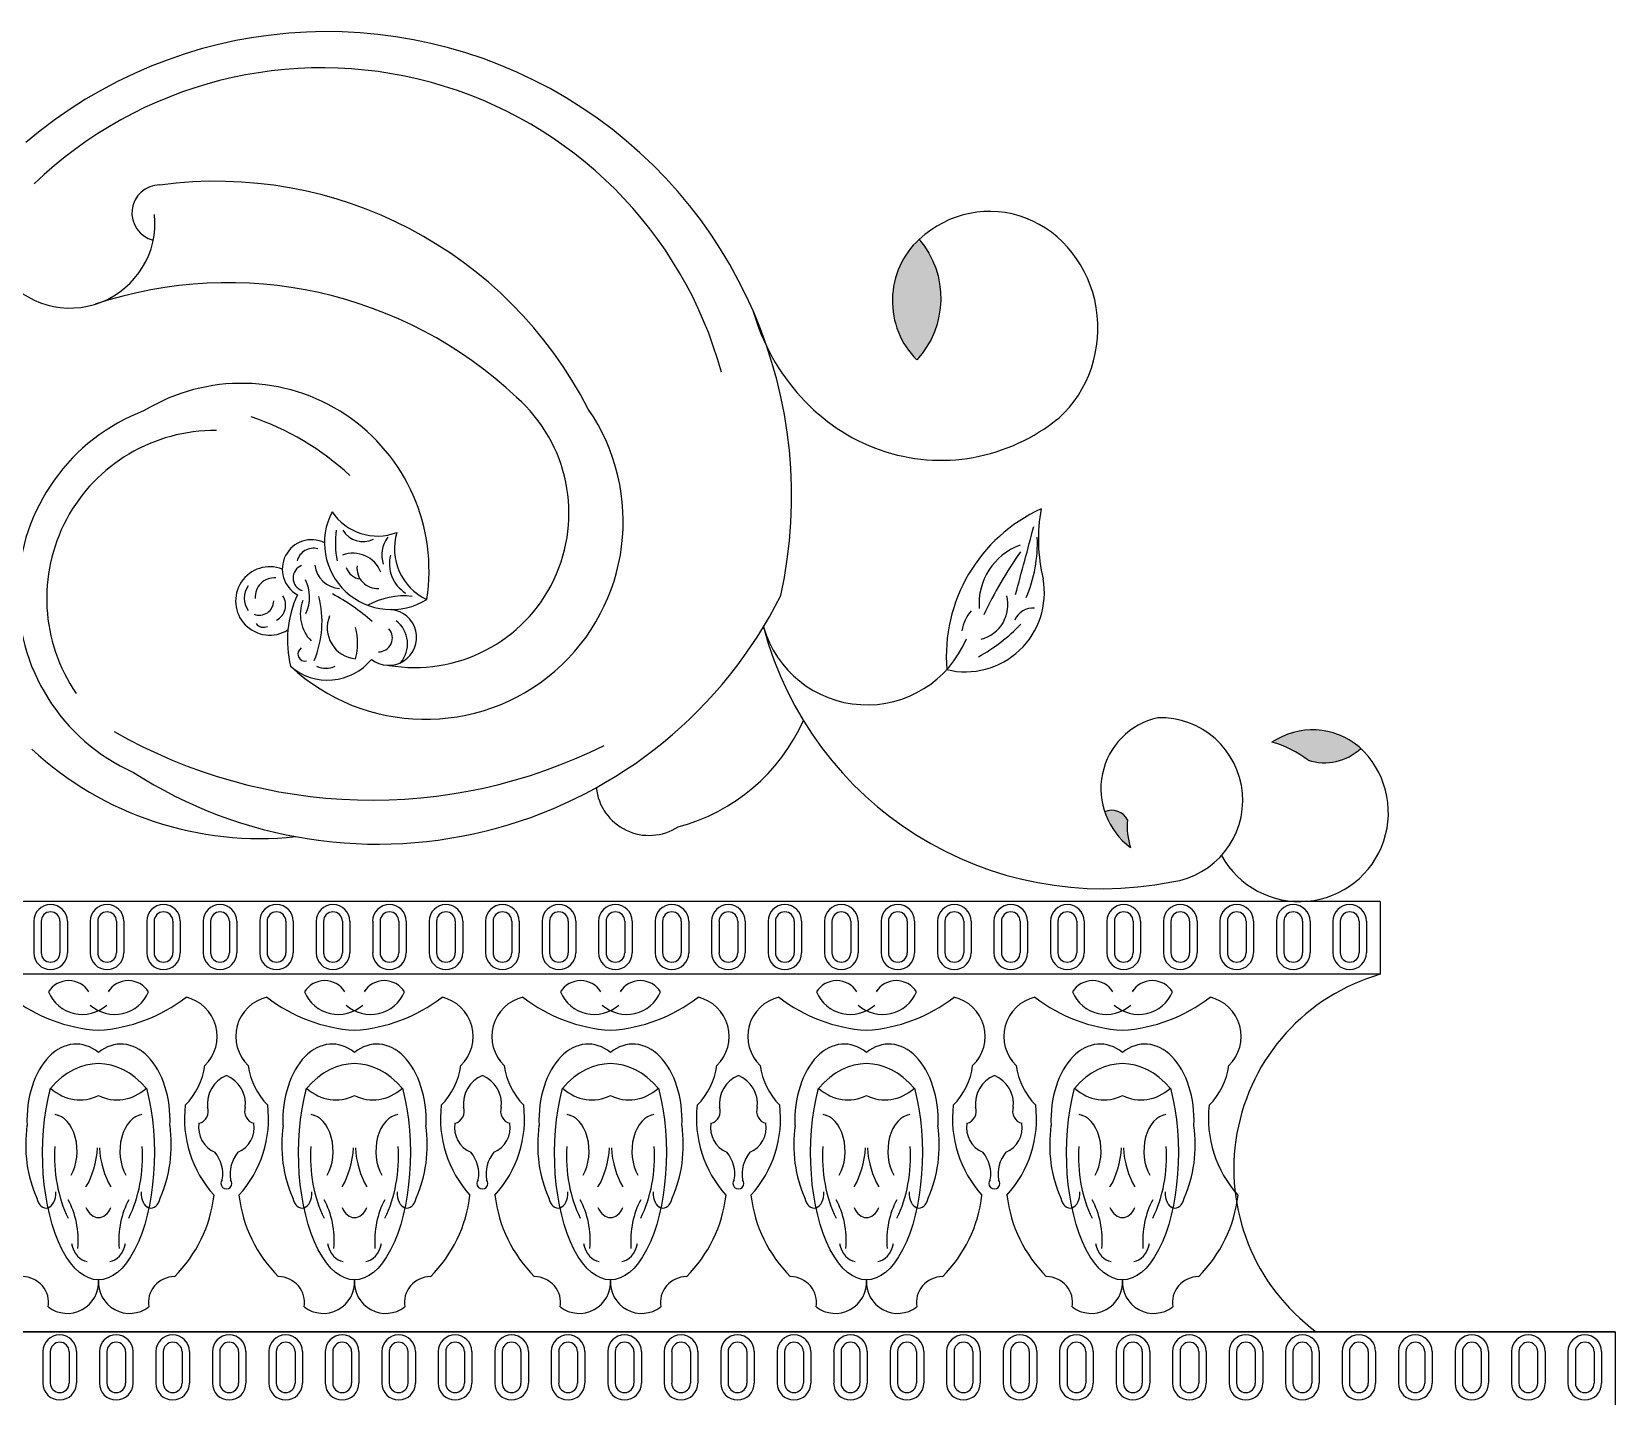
# Model space of a CAD drawing. Header units: millimetres. Extents: x 2621 to 26934, y 11979 to 27988.
# Drawn here: x 3926.6 to 4306.2, y 14431.7 to 14760.4 of the extents above; entities that cross this region are included whole.
import ezdxf

# ---------------------------------------------------------------- set-up
doc = ezdxf.new("R2010")
doc.units = ezdxf.units.MM

# ---------------------------------------------------------------- blocks, each defined once
blk = doc.blocks.new('A$C3F570633')
h = blk.add_hatch(color=256)
edge = h.paths.add_edge_path()
edge.add_ellipse((1360.18, 2717.21), major_axis=(0, 19.01), ratio=0.92634, start_angle=39.4464, end_angle=138.0361)
edge.add_ellipse((1335.1, 2717.8), major_axis=(0, 20.57), ratio=0.92634, start_angle=224.2602, end_angle=313.2223)
for points in [[(1454.85, 2609.86, 0.006628), (1454.44, 2610.25, 0.333419), (1433.55, 2611.35, -0.101228), (1442.2, 2607.02, 0.275677)], [(1393.43, 2594.65, 0.155427), (1399.67, 2586.08, -0.110684), (1398.93, 2592.7, 0.399305)]]:
    blk.add_hatch(color=256).paths.add_polyline_path(points)
for p, q in [((1459.51, 2573.18), (753.67, 2573.18)), ((1459.51, 2573.18), (1459.51, 2555.68)), ((1136.75, 2568.4), (1136.75, 2560.85)), ((1138.53, 2568.4), (1138.53, 2560.85)), ((1143.02, 2568.4), (1143.02, 2560.85)), ((1144.8, 2568.4), (1144.8, 2560.85)), ((1150.29, 2568.4), (1150.29, 2560.85)), ((1152.07, 2568.4), (1152.07, 2560.85)), ((1156.56, 2568.4), (1156.56, 2560.85)), ((1158.34, 2568.4), (1158.34, 2560.85)), ((1163.83, 2568.4), (1163.83, 2560.85)), ((1165.61, 2568.4), (1165.61, 2560.85)), ((1170.1, 2568.4), (1170.1, 2560.85)), ((1171.88, 2568.4), (1171.88, 2560.85)), ((1177.37, 2568.4), (1177.37, 2560.85)), ((1179.15, 2568.4), (1179.15, 2560.85)), ((1183.64, 2568.4), (1183.64, 2560.85)), ((1185.42, 2568.4), (1185.42, 2560.85)), ((1190.91, 2568.4), (1190.91, 2560.85)), ((1192.69, 2568.4), (1192.69, 2560.85)), ((1197.18, 2568.4), (1197.18, 2560.85)), ((1198.96, 2568.4), (1198.96, 2560.85)), ((1204.45, 2568.4), (1204.45, 2560.85)), ((1206.23, 2568.4), (1206.23, 2560.85)), ((1210.72, 2568.4), (1210.72, 2560.85)), ((1212.5, 2568.4), (1212.5, 2560.85)), ((1217.99, 2568.4), (1217.99, 2560.85)), ((1219.77, 2568.4), (1219.77, 2560.85)), ((1224.26, 2568.4), (1224.26, 2560.85)), ((1226.04, 2568.4), (1226.04, 2560.85)), ((1231.53, 2568.4), (1231.53, 2560.85)), ((1233.31, 2568.4), (1233.31, 2560.85)), ((1237.8, 2568.4), (1237.8, 2560.85)), ((1239.58, 2568.4), (1239.58, 2560.85)), ((1245.07, 2568.4), (1245.07, 2560.85)), ((1246.85, 2568.4), (1246.85, 2560.85)), ((1251.34, 2568.4), (1251.34, 2560.85)), ((1253.12, 2568.4), (1253.12, 2560.85)), ((1258.61, 2568.4), (1258.61, 2560.85)), ((1260.39, 2568.4), (1260.39, 2560.85)), ((1264.88, 2568.4), (1264.88, 2560.85)), ((1266.66, 2568.4), (1266.66, 2560.85)), ((1272.14, 2568.4), (1272.14, 2560.85)), ((1273.93, 2568.4), (1273.93, 2560.85)), ((1278.42, 2568.4), (1278.42, 2560.85)), ((1280.2, 2568.4), (1280.2, 2560.85)), ((1285.68, 2568.4), (1285.68, 2560.85)), ((1287.47, 2568.4), (1287.47, 2560.85)), ((1291.96, 2568.4), (1291.96, 2560.85)), ((1293.74, 2568.4), (1293.74, 2560.85)), ((1299.22, 2568.4), (1299.22, 2560.85)), ((1301.01, 2568.4), (1301.01, 2560.85)), ((1305.5, 2568.4), (1305.5, 2560.85)), ((1307.28, 2568.4), (1307.28, 2560.85)), ((1312.76, 2568.4), (1312.76, 2560.85)), ((1314.55, 2568.4), (1314.55, 2560.85)), ((1319.04, 2568.4), (1319.04, 2560.85)), ((1320.82, 2568.4), (1320.82, 2560.85)), ((1326.3, 2568.4), (1326.3, 2560.85)), ((1328.08, 2568.4), (1328.08, 2560.85)), ((1332.58, 2568.4), (1332.58, 2560.85)), ((1334.36, 2568.4), (1334.36, 2560.85)), ((1339.84, 2568.4), (1339.84, 2560.85)), ((1341.62, 2568.4), (1341.62, 2560.85)), ((1346.12, 2568.4), (1346.12, 2560.85)), ((1347.9, 2568.4), (1347.9, 2560.85)), ((1353.38, 2568.4), (1353.38, 2560.85)), ((1355.16, 2568.4), (1355.16, 2560.85)), ((1359.66, 2568.4), (1359.66, 2560.85)), ((1361.44, 2568.4), (1361.44, 2560.85)), ((1366.92, 2568.4), (1366.92, 2560.85)), ((1368.7, 2568.4), (1368.7, 2560.85)), ((1373.2, 2568.4), (1373.2, 2560.85)), ((1374.98, 2568.4), (1374.98, 2560.85)), ((1380.46, 2568.4), (1380.46, 2560.85)), ((1382.24, 2568.4), (1382.24, 2560.85)), ((1386.74, 2568.4), (1386.74, 2560.85)), ((1388.52, 2568.4), (1388.52, 2560.85)), ((1394, 2568.4), (1394, 2560.85)), ((1395.78, 2568.4), (1395.78, 2560.85)), ((1400.28, 2568.4), (1400.28, 2560.85)), ((1402.06, 2568.4), (1402.06, 2560.85)), ((1407.54, 2568.4), (1407.54, 2560.85)), ((1409.32, 2568.4), (1409.32, 2560.85)), ((1413.82, 2568.4), (1413.82, 2560.85)), ((1415.6, 2568.4), (1415.6, 2560.85)), ((1421.08, 2568.4), (1421.08, 2560.85)), ((1422.86, 2568.4), (1422.86, 2560.85)), ((1427.35, 2568.4), (1427.35, 2560.85)), ((1429.14, 2568.4), (1429.14, 2560.85)), ((1434.62, 2568.4), (1434.62, 2560.85)), ((1436.4, 2568.4), (1436.4, 2560.85)), ((1440.89, 2568.4), (1440.89, 2560.85)), ((1442.68, 2568.4), (1442.68, 2560.85)), ((1448.16, 2568.4), (1448.16, 2560.85)), ((1449.94, 2568.4), (1449.94, 2560.85)), ((1454.43, 2568.4), (1454.43, 2560.85)), ((1456.22, 2568.4), (1456.22, 2560.85)), ((1459.51, 2555.68), (753.67, 2555.68)), ((-8.52, 2469.98), (1515.86, 2469.98)), ((1515.86, 2469.98), (753.67, 2469.98)), ((1515.86, 2469.98), (1515.86, 2452.47)), ((1138.94, 2465.2), (1138.94, 2457.64)), ((1140.72, 2465.2), (1140.72, 2457.64)), ((1145.21, 2465.2), (1145.21, 2457.64)), ((1146.99, 2465.2), (1146.99, 2457.64)), ((1152.48, 2465.2), (1152.48, 2457.64)), ((1154.26, 2465.2), (1154.26, 2457.64)), ((1158.75, 2465.2), (1158.75, 2457.64)), ((1160.53, 2465.2), (1160.53, 2457.64)), ((1166.02, 2465.2), (1166.02, 2457.64)), ((1167.8, 2465.2), (1167.8, 2457.64)), ((1172.29, 2465.2), (1172.29, 2457.64)), ((1174.07, 2465.2), (1174.07, 2457.64)), ((1179.56, 2465.2), (1179.56, 2457.64)), ((1181.34, 2465.2), (1181.34, 2457.64)), ((1185.83, 2465.2), (1185.83, 2457.64)), ((1187.61, 2465.2), (1187.61, 2457.64)), ((1193.1, 2465.2), (1193.1, 2457.64)), ((1194.88, 2465.2), (1194.88, 2457.64)), ((1199.37, 2465.2), (1199.37, 2457.64)), ((1201.15, 2465.2), (1201.15, 2457.64)), ((1206.64, 2465.2), (1206.64, 2457.64)), ((1208.42, 2465.2), (1208.42, 2457.64)), ((1212.91, 2465.2), (1212.91, 2457.64)), ((1214.69, 2465.2), (1214.69, 2457.64)), ((1220.18, 2465.2), (1220.18, 2457.64)), ((1221.96, 2465.2), (1221.96, 2457.64)), ((1226.45, 2465.2), (1226.45, 2457.64)), ((1228.23, 2465.2), (1228.23, 2457.64)), ((1233.72, 2465.2), (1233.72, 2457.64)), ((1235.5, 2465.2), (1235.5, 2457.64)), ((1239.99, 2465.2), (1239.99, 2457.64)), ((1241.77, 2465.2), (1241.77, 2457.64)), ((1247.26, 2465.2), (1247.26, 2457.64)), ((1249.04, 2465.2), (1249.04, 2457.64)), ((1253.53, 2465.2), (1253.53, 2457.64)), ((1255.31, 2465.2), (1255.31, 2457.64)), ((1260.8, 2465.2), (1260.8, 2457.64)), ((1262.58, 2465.2), (1262.58, 2457.64)), ((1267.07, 2465.2), (1267.07, 2457.64)), ((1268.85, 2465.2), (1268.85, 2457.64)), ((1274.34, 2465.2), (1274.34, 2457.64)), ((1276.12, 2465.2), (1276.12, 2457.64)), ((1280.61, 2465.2), (1280.61, 2457.64)), ((1282.39, 2465.2), (1282.39, 2457.64)), ((1287.88, 2465.2), (1287.88, 2457.64)), ((1289.66, 2465.2), (1289.66, 2457.64)), ((1294.15, 2465.2), (1294.15, 2457.64)), ((1295.93, 2465.2), (1295.93, 2457.64)), ((1301.42, 2465.2), (1301.42, 2457.64)), ((1303.2, 2465.2), (1303.2, 2457.64)), ((1307.69, 2465.2), (1307.69, 2457.64)), ((1309.47, 2465.2), (1309.47, 2457.64)), ((1314.96, 2465.2), (1314.96, 2457.64)), ((1316.74, 2465.2), (1316.74, 2457.64)), ((1321.23, 2465.2), (1321.23, 2457.64)), ((1323.01, 2465.2), (1323.01, 2457.64)), ((1328.5, 2465.2), (1328.5, 2457.64)), ((1330.28, 2465.2), (1330.28, 2457.64)), ((1334.77, 2465.2), (1334.77, 2457.64)), ((1336.55, 2465.2), (1336.55, 2457.64)), ((1342.04, 2465.2), (1342.04, 2457.64)), ((1343.82, 2465.2), (1343.82, 2457.64)), ((1348.31, 2465.2), (1348.31, 2457.64)), ((1350.09, 2465.2), (1350.09, 2457.64)), ((1355.57, 2465.2), (1355.57, 2457.64)), ((1357.36, 2465.2), (1357.36, 2457.64)), ((1361.85, 2465.2), (1361.85, 2457.64)), ((1363.63, 2465.2), (1363.63, 2457.64)), ((1369.11, 2465.2), (1369.11, 2457.64)), ((1370.9, 2465.2), (1370.9, 2457.64)), ((1375.39, 2465.2), (1375.39, 2457.64)), ((1377.17, 2465.2), (1377.17, 2457.64)), ((1382.65, 2465.2), (1382.65, 2457.64)), ((1384.44, 2465.2), (1384.44, 2457.64)), ((1388.93, 2465.2), (1388.93, 2457.64)), ((1390.71, 2465.2), (1390.71, 2457.64)), ((1396.19, 2465.2), (1396.19, 2457.64)), ((1397.97, 2465.2), (1397.97, 2457.64)), ((1402.47, 2465.2), (1402.47, 2457.64)), ((1404.25, 2465.2), (1404.25, 2457.64)), ((1409.73, 2465.2), (1409.73, 2457.64)), ((1411.51, 2465.2), (1411.51, 2457.64)), ((1416.01, 2465.2), (1416.01, 2457.64)), ((1417.79, 2465.2), (1417.79, 2457.64)), ((1423.27, 2465.2), (1423.27, 2457.64)), ((1425.05, 2465.2), (1425.05, 2457.64)), ((1429.55, 2465.2), (1429.55, 2457.64)), ((1431.33, 2465.2), (1431.33, 2457.64)), ((1436.81, 2465.2), (1436.81, 2457.64)), ((1438.59, 2465.2), (1438.59, 2457.64)), ((1443.09, 2465.2), (1443.09, 2457.64)), ((1444.87, 2465.2), (1444.87, 2457.64)), ((1450.35, 2465.2), (1450.35, 2457.64)), ((1452.13, 2465.2), (1452.13, 2457.64)), ((1456.63, 2465.2), (1456.63, 2457.64)), ((1458.41, 2465.2), (1458.41, 2457.64)), ((1463.89, 2465.2), (1463.89, 2457.64)), ((1465.67, 2465.2), (1465.67, 2457.64)), ((1470.17, 2465.2), (1470.17, 2457.64)), ((1471.95, 2465.2), (1471.95, 2457.64)), ((1477.43, 2465.2), (1477.43, 2457.64)), ((1479.21, 2465.2), (1479.21, 2457.64)), ((1483.71, 2465.2), (1483.71, 2457.64)), ((1485.49, 2465.2), (1485.49, 2457.64)), ((1490.97, 2465.2), (1490.97, 2457.64)), ((1492.75, 2465.2), (1492.75, 2457.64)), ((1497.24, 2465.2), (1497.24, 2457.64)), ((1499.03, 2465.2), (1499.03, 2457.64)), ((1504.51, 2465.2), (1504.51, 2457.64)), ((1506.29, 2465.2), (1506.29, 2457.64)), ((1510.78, 2465.2), (1510.78, 2457.64)), ((1512.57, 2465.2), (1512.57, 2457.64))]:
    blk.add_line(p, q)
for centre, radius, start, end in [((1207.05, 2670.38), 111.36, 347.6163, 130.4192), ((1205.82, 2673.74), 99.33, 15.3926, 133.9538), ((1145.46, 2735.78), 20.33, 142.2041, 6.0546), ((1166.96, 2738.26), 6.71, 90, 256.4008), ((1180.38, 2645.62), 100.24, 27.0624, 97.6907), ((1183.31, 2620.67), 100.85, 46.6746, 108.4074), ((1186.59, 2652.49), 44.91, 351.1625, 121.3357), ((1228.03, 2666.26), 37.01, 260.3513, 48.6165), ((1179.88, 2646.94), 46.96, 110.7693, 245.8366), ((1167.82, 2627.25), 65.6, 47.083, 71.3162), ((1230.62, 2664.27), 47.43, 227.0562, 34.642), ((1180.11, 2645.82), 40.26, 89.402, 214.4632), ((1222.46, 2659.17), 16.02, 152.333, 302.0532), ((1219.13, 2673.83), 13.05, 213.5886, 290.7949), ((1394.35, 2631.93), 38.87, 114.4836, 184.7138), ((1417.88, 2659.98), 40.31, 169.5327, 193.5242), ((1232.65, 2659.13), 23.6, 172.5372, 190.5612), ((1215.7, 2665.09), 5.65, 210.8239, 295.6532), ((1236.61, 2657.76), 13.42, 163.2268, 245.0919), ((-702.72, 3211.83), 2150.38, 344.76615, 345.21424), ((1203.34, 2652.86), 7.03, 63.8683, 241.2964), ((1203.79, 2653.79), 4.06, 74.697, 165.4988), ((1226.99, 2656.25), 6.83, 141.5654, 199.2137), ((1378.27, 2644.56), 14.92, 110.0015, 184.4555), ((1344.2, 2659.12), 33.13, 336.7777, 2.377), ((1202.08, 2650.73), 3.18, 110.5495, 251.3638), ((1210.43, 2654.52), 6.32, 186.4716, 266.5536), ((1213.26, 2649.46), 7.2, 21.6159, 110.3697), ((1219.13, 2653.11), 4.9, 174.1541, 273.7162), ((1230.4, 2654.18), 8.4, 166.0301, 237.1616), ((1462.1, 2594.91), 108.37, 145.0562, 154.2998), ((1193.33, 2645.22), 8.2, 68.697, 301.9691), ((1194.35, 2646.23), 4.51, 84.7824, 185.1819), ((1193.79, 2646.17), 9.07, 334.2179, 27.1994), ((1215.49, 2654.5), 4.05, 198.5532, 262.9094), ((1360.03, 2647.18), 18.96, 256.5226, 10.2642), ((1219.18, 2695.05), 108.15, 237.2437, 333.3227), ((1192.14, 2645.87), 4.95, 143.4591, 216.5409), ((1193.12, 2644.19), 4.01, 297.3174, 33.6609), ((1223.59, 2635.75), 26.03, 155.1461, 193.7912), ((1182.03, 2640.23), 23.82, 337.0246, 14.7978), ((1183.18, 2600.52), 52.78, 48.9418, 61.5127), ((1225.44, 2628.84), 17.59, 83.4761, 119.3654), ((1361.82, 2644.28), 8.44, 283.6468, 15.0852), ((1190.81, 2645.25), 3.45, 248.9329, 359.5349), ((1209.7, 2642.01), 9.06, 158.5882, 224.7246), ((1221.83, 2636.47), 6.7, 231.7454, 84.6087), ((1368.66, 2636.6), 9.53, 138.9081, 171.032), ((1376.35, 2638.62), 4.9, 86.26, 155.6388), ((1191.82, 2641.02), 2.12, 214.3101, 296.6402), ((1214.56, 2638.77), 7.47, 157.5898, 264.5329), ((1200.13, 2635.08), 14.23, 344.7387, 15.2613), ((1219.43, 2636.31), 3.28, 268.5117, 42.5741), ((1219.41, 2634.93), 6.94, 319.3046, 52.3824), ((1393.07, 2660.38), 84.16, 194.7116, 281.2837), ((1336.5, 2646.13), 25.83, 196.0021, 337.179), ((1343.55, 2667.86), 41.03, 298.5835, 316.6349), ((1207.19, 2639.77), 13.54, 229.02, 320.7719), ((1201.76, 2632.49), 1.7, 121.771, 283.7552), ((1206.76, 2634.59), 5.51, 246.4739, 293.5261), ((1279.59, 2635.13), 45.59, 284.7822, 335.9544), ((1410.01, 2600.16), 17.47, 102.7234, 233.7168), ((1406.77, 2597.43), 19.78, 278.0399, 91.7506), ((1217.87, 2721.85), 124.39, 240.1989, 296.5645), ((1443.26, 2596.87), 17.43, 50.1118, 123.8692), ((1190.93, 2668.78), 80.53, 227.2374, 276.1059), ((1440.14, 2594.44), 21.32, 208.7738, 47.86), ((1427.31, 2588.04), 24.13, 51.8887, 75.0098), ((1446.15, 2619.05), 12.65, 251.8258, 313.475), ((1284.27, 2601.75), 12.76, 185.8785, 302.9909), ((1395.16, 2590.78), 4.23, 26.9254, 113.9938), ((1414.08, 2591.05), 15.24, 173.7727, 199.0369), ((1140.78, 2568.4), 4.03, 0, 180), ((1140.78, 2568.4), 2.25, 0, 180), ((1154.32, 2568.4), 4.03, 0, 180), ((1154.32, 2568.4), 2.25, 0, 180), ((1167.85, 2568.4), 4.03, 0, 180), ((1167.85, 2568.4), 2.25, 0, 180), ((1181.39, 2568.4), 4.03, 0, 180), ((1181.39, 2568.4), 2.25, 0, 180), ((1194.93, 2568.4), 4.03, 0, 180), ((1194.93, 2568.4), 2.25, 0, 180), ((1208.47, 2568.4), 4.03, 0, 180), ((1208.47, 2568.4), 2.25, 0, 180), ((1222.01, 2568.4), 4.03, 0, 180), ((1222.01, 2568.4), 2.25, 0, 180), ((1235.55, 2568.4), 4.03, 0, 180), ((1235.55, 2568.4), 2.25, 0, 180), ((1249.09, 2568.4), 4.03, 0, 180), ((1249.09, 2568.4), 2.25, 0, 180), ((1262.63, 2568.4), 4.03, 0, 180), ((1262.63, 2568.4), 2.25, 0, 180), ((1276.17, 2568.4), 4.03, 0, 180), ((1276.17, 2568.4), 2.25, 0, 180), ((1289.71, 2568.4), 4.03, 0, 180), ((1289.71, 2568.4), 2.25, 0, 180), ((1303.25, 2568.4), 4.03, 0, 180), ((1303.25, 2568.4), 2.25, 0, 180), ((1316.79, 2568.4), 4.03, 0, 180), ((1316.79, 2568.4), 2.25, 0, 180), ((1330.33, 2568.4), 4.03, 0, 180), ((1330.33, 2568.4), 2.25, 0, 180), ((1343.87, 2568.4), 4.03, 0, 180), ((1343.87, 2568.4), 2.25, 0, 180), ((1357.41, 2568.4), 4.03, 0, 180), ((1357.41, 2568.4), 2.25, 0, 180), ((1370.95, 2568.4), 4.03, 0, 180), ((1370.95, 2568.4), 2.25, 0, 180), ((1384.49, 2568.4), 4.03, 0, 180), ((1384.49, 2568.4), 2.25, 0, 180), ((1398.03, 2568.4), 4.03, 0, 180), ((1398.03, 2568.4), 2.25, 0, 180), ((1411.57, 2568.4), 4.03, 0, 180), ((1411.57, 2568.4), 2.25, 0, 180), ((1425.11, 2568.4), 4.03, 0, 180), ((1425.11, 2568.4), 2.25, 0, 180), ((1438.65, 2568.4), 4.03, 0, 180), ((1438.65, 2568.4), 2.25, 0, 180), ((1452.19, 2568.4), 4.03, 0, 180), ((1452.19, 2568.4), 2.25, 0, 180), ((1140.78, 2560.85), 4.03, 180, 0), ((1140.78, 2560.85), 2.25, 180, 0), ((1154.32, 2560.85), 4.03, 180, 0), ((1154.32, 2560.85), 2.25, 180, 0), ((1167.85, 2560.85), 4.03, 180, 0), ((1167.85, 2560.85), 2.25, 180, 0), ((1181.39, 2560.85), 4.03, 180, 0), ((1181.39, 2560.85), 2.25, 180, 0), ((1194.93, 2560.85), 4.03, 180, 0), ((1194.93, 2560.85), 2.25, 180, 0), ((1208.47, 2560.85), 4.03, 180, 0), ((1208.47, 2560.85), 2.25, 180, 0), ((1222.01, 2560.85), 4.03, 180, 0), ((1222.01, 2560.85), 2.25, 180, 0), ((1235.55, 2560.85), 4.03, 180, 0), ((1235.55, 2560.85), 2.25, 180, 0), ((1249.09, 2560.85), 4.03, 180, 0), ((1249.09, 2560.85), 2.25, 180, 0), ((1262.63, 2560.85), 4.03, 180, 0), ((1262.63, 2560.85), 2.25, 180, 0), ((1276.17, 2560.85), 4.03, 180, 0), ((1276.17, 2560.85), 2.25, 180, 0), ((1289.71, 2560.85), 4.03, 180, 0), ((1289.71, 2560.85), 2.25, 180, 0), ((1303.25, 2560.85), 4.03, 180, 0), ((1303.25, 2560.85), 2.25, 180, 0), ((1316.79, 2560.85), 4.03, 180, 0), ((1316.79, 2560.85), 2.25, 180, 0), ((1330.33, 2560.85), 4.03, 180, 0), ((1330.33, 2560.85), 2.25, 180, 0), ((1343.87, 2560.85), 4.03, 180, 0), ((1343.87, 2560.85), 2.25, 180, 0), ((1357.41, 2560.85), 4.03, 180, 0), ((1357.41, 2560.85), 2.25, 180, 0), ((1370.95, 2560.85), 4.03, 180, 0), ((1370.95, 2560.85), 2.25, 180, 0), ((1384.49, 2560.85), 4.03, 180, 0), ((1384.49, 2560.85), 2.25, 180, 0), ((1398.03, 2560.85), 4.03, 180, 0), ((1398.03, 2560.85), 2.25, 180, 0), ((1411.57, 2560.85), 4.03, 180, 0), ((1411.57, 2560.85), 2.25, 180, 0), ((1425.11, 2560.85), 4.03, 180, 0), ((1425.11, 2560.85), 2.25, 180, 0), ((1438.65, 2560.85), 4.03, 180, 0), ((1438.65, 2560.85), 2.25, 180, 0), ((1452.19, 2560.85), 4.03, 180, 0), ((1452.19, 2560.85), 2.25, 180, 0), ((1472.92, 2509.06), 48.51, 106.0414, 233.675), ((1145.12, 2548.47), 5.7, 31.901, 148.099), ((1148.38, 2554.84), 8.77, 202.4692, 312.0027), ((1156.15, 2554.84), 8.77, 227.9973, 337.5308), ((1159.41, 2548.47), 5.7, 31.901, 148.099), ((1206.49, 2548.47), 5.7, 31.901, 148.099), ((1209.75, 2554.84), 8.77, 202.4692, 312.0027), ((1217.51, 2554.84), 8.77, 227.9973, 337.5308), ((1220.77, 2548.47), 5.7, 31.901, 148.099), ((1267.85, 2548.47), 5.7, 31.901, 148.099), ((1271.11, 2554.84), 8.77, 202.4692, 312.0027), ((1278.88, 2554.84), 8.77, 227.9973, 337.5308), ((1282.14, 2548.47), 5.7, 31.901, 148.099), ((1329.22, 2548.47), 5.7, 31.901, 148.099), ((1332.47, 2554.84), 8.77, 202.4692, 312.0027), ((1340.24, 2554.84), 8.77, 227.9973, 337.5308), ((1343.5, 2548.47), 5.7, 31.901, 148.099), ((1390.58, 2548.47), 5.7, 31.901, 148.099), ((1393.84, 2554.84), 8.77, 202.4692, 312.0027), ((1401.61, 2554.84), 8.77, 227.9973, 337.5308), ((1404.87, 2548.47), 5.7, 31.901, 148.099), ((1154.86, 2580.87), 38.7, 232.4677, 266.1579), ((1149.67, 2580.87), 38.7, 273.8421, 307.5323), ((1171.08, 2540.79), 9.64, 313.506, 77.022), ((1194.81, 2540.79), 9.64, 102.978, 226.494), ((1216.22, 2580.87), 38.7, 232.4677, 266.1579), ((1211.04, 2580.87), 38.7, 273.8421, 307.5323), ((1232.45, 2540.79), 9.64, 313.506, 77.022), ((1256.18, 2540.79), 9.64, 102.978, 226.494), ((1277.59, 2580.87), 38.7, 232.4677, 266.1579), ((1272.4, 2580.87), 38.7, 273.8421, 307.5323), ((1293.81, 2540.79), 9.64, 313.506, 77.022), ((1317.54, 2540.79), 9.64, 102.978, 226.494), ((1338.95, 2580.87), 38.7, 232.4677, 266.1579), ((1333.77, 2580.87), 38.7, 273.8421, 307.5323), ((1355.17, 2540.79), 9.64, 313.506, 77.022), ((1378.91, 2540.79), 9.64, 102.978, 226.494), ((1400.32, 2580.87), 38.7, 232.4677, 266.1579), ((1395.13, 2580.87), 38.7, 273.8421, 307.5323), ((1416.54, 2540.79), 9.64, 313.506, 77.022), ((1161.65, 2535.79), 16.19, 314.8099, 352.9337), ((1204.24, 2535.79), 16.19, 187.0663, 225.1901), ((1223.02, 2535.79), 16.19, 314.8099, 352.9337), ((1265.61, 2535.79), 16.19, 187.0663, 225.1901), ((1284.38, 2535.79), 16.19, 314.8099, 352.9337), ((1326.97, 2535.79), 16.19, 187.0663, 225.1901), ((1345.74, 2535.79), 16.19, 314.8099, 352.9337), ((1388.34, 2535.79), 16.19, 187.0663, 225.1901), ((1407.11, 2535.79), 16.19, 314.8099, 352.9337), ((1185.69, 2524.62), 7.33, 112.1217, 186.0775), ((1180.17, 2524.62), 7.33, 353.9225, 67.8783), ((1247.05, 2524.62), 7.33, 112.1217, 186.0775), ((1241.53, 2524.62), 7.33, 353.9225, 67.8783), ((1308.42, 2524.62), 7.33, 112.1217, 186.0775), ((1302.9, 2524.62), 7.33, 353.9225, 67.8783), ((1369.78, 2524.62), 7.33, 112.1217, 186.0775), ((1364.26, 2524.62), 7.33, 353.9225, 67.8783), ((1200.1, 2521.04), 27.23, 173.1107, 222.2917), ((1175.57, 2522.85), 3, 284.9775, 19.3891), ((1165.8, 2521.04), 27.23, 317.7083, 6.8893), ((1190.29, 2522.85), 3, 160.6109, 255.0225), ((1261.46, 2521.04), 27.23, 173.1107, 222.2917), ((1236.93, 2522.85), 3, 284.9775, 19.3891), ((1227.16, 2521.04), 27.23, 317.7083, 6.8893), ((1251.65, 2522.85), 3, 160.6109, 255.0225), ((1322.82, 2521.04), 27.23, 173.1107, 222.2917), ((1298.3, 2522.85), 3, 284.9775, 19.3891), ((1288.53, 2521.04), 27.23, 317.7083, 6.8893), ((1313.02, 2522.85), 3, 160.6109, 255.0225), ((1384.19, 2521.04), 27.23, 173.1107, 222.2917), ((1359.66, 2522.85), 3, 284.9775, 19.3891), ((1349.89, 2521.04), 27.23, 317.7083, 6.8893), ((1374.38, 2522.85), 3, 160.6109, 255.0225), ((1445.55, 2521.04), 27.23, 173.1107, 222.2917), ((1182.67, 2518.92), 6.41, 170.7004, 247.0397), ((1183.19, 2518.92), 6.41, 292.9603, 9.2996), ((1244.03, 2518.92), 6.41, 170.7004, 247.0397), ((1244.55, 2518.92), 6.41, 292.9603, 9.2996), ((1305.39, 2518.92), 6.41, 170.7004, 247.0397), ((1305.92, 2518.92), 6.41, 292.9603, 9.2996), ((1366.76, 2518.92), 6.41, 170.7004, 247.0397), ((1367.28, 2518.92), 6.41, 292.9603, 9.2996), ((1173.95, 2507.82), 8.11, 350.1986, 39.9133), ((1191.91, 2507.82), 8.11, 140.0867, 189.8014), ((1235.31, 2507.82), 8.11, 350.1986, 39.9133), ((1253.27, 2507.82), 8.11, 140.0867, 189.8014), ((1296.68, 2507.82), 8.11, 350.1986, 39.9133), ((1314.64, 2507.82), 8.11, 140.0867, 189.8014), ((1358.04, 2507.82), 8.11, 350.1986, 39.9133), ((1376, 2507.82), 8.11, 140.0867, 189.8014), ((1182.93, 2505.55), 1.33, 138.1525, 41.8475), ((1244.29, 2505.55), 1.33, 138.1525, 41.8475), ((1305.66, 2505.55), 1.33, 138.1525, 41.8475), ((1367.02, 2505.55), 1.33, 138.1525, 41.8475), ((1147.35, 2506.48), 32.82, 314.7452, 353.4143), ((1218.54, 2506.48), 32.82, 186.5857, 225.2548), ((1208.71, 2506.48), 32.82, 314.7452, 353.4143), ((1279.91, 2506.48), 32.82, 186.5857, 225.2548), ((1270.08, 2506.48), 32.82, 314.7452, 353.4143), ((1341.27, 2506.48), 32.82, 186.5857, 225.2548), ((1331.44, 2506.48), 32.82, 314.7452, 353.4143), ((1402.64, 2506.48), 32.82, 186.5857, 225.2548), ((1392.81, 2506.48), 32.82, 314.7452, 353.4143), ((1134.05, 2476.92), 6.26, 350.7686, 89.7385), ((1170.48, 2476.92), 6.26, 90.2615, 189.2314), ((1195.41, 2476.92), 6.26, 350.7686, 89.7385), ((1231.84, 2476.92), 6.26, 90.2615, 189.2314), ((1256.78, 2476.92), 6.26, 350.7686, 89.7385), ((1293.21, 2476.92), 6.26, 90.2615, 189.2314), ((1318.14, 2476.92), 6.26, 350.7686, 89.7385), ((1354.57, 2476.92), 6.26, 90.2615, 189.2314), ((1379.51, 2476.92), 6.26, 350.7686, 89.7385), ((1415.94, 2476.92), 6.26, 90.2615, 189.2314), ((1144.78, 2481.88), 7.51, 232.6756, 4.0134), ((1159.75, 2481.88), 7.51, 175.9866, 307.3244), ((1206.14, 2481.88), 7.51, 232.6756, 4.0134), ((1221.12, 2481.88), 7.51, 175.9866, 307.3244), ((1267.5, 2481.88), 7.51, 232.6756, 4.0134), ((1282.48, 2481.88), 7.51, 175.9866, 307.3244), ((1328.87, 2481.88), 7.51, 232.6756, 4.0134), ((1343.85, 2481.88), 7.51, 175.9866, 307.3244), ((1390.23, 2481.88), 7.51, 232.6756, 4.0134), ((1405.21, 2481.88), 7.51, 175.9866, 307.3244), ((1142.97, 2465.2), 4.03, 0, 180), ((1156.51, 2465.2), 4.03, 0, 180), ((1170.05, 2465.2), 4.03, 0, 180), ((1183.59, 2465.2), 4.03, 0, 180), ((1197.13, 2465.2), 4.03, 0, 180), ((1210.67, 2465.2), 4.03, 0, 180), ((1224.21, 2465.2), 4.03, 0, 180), ((1237.74, 2465.2), 4.03, 0, 180), ((1251.28, 2465.2), 4.03, 0, 180), ((1264.82, 2465.2), 4.03, 0, 180), ((1278.36, 2465.2), 4.03, 0, 180), ((1291.9, 2465.2), 4.03, 0, 180), ((1305.44, 2465.2), 4.03, 0, 180), ((1318.98, 2465.2), 4.03, 0, 180), ((1332.52, 2465.2), 4.03, 0, 180), ((1346.06, 2465.2), 4.03, 0, 180), ((1359.6, 2465.2), 4.03, 0, 180), ((1373.14, 2465.2), 4.03, 0, 180), ((1386.68, 2465.2), 4.03, 0, 180), ((1400.22, 2465.2), 4.03, 0, 180), ((1413.76, 2465.2), 4.03, 0, 180), ((1427.3, 2465.2), 4.03, 0, 180), ((1440.84, 2465.2), 4.03, 0, 180), ((1454.38, 2465.2), 4.03, 0, 180), ((1467.92, 2465.2), 4.03, 0, 180), ((1481.46, 2465.2), 4.03, 0, 180), ((1495, 2465.2), 4.03, 0, 180), ((1508.54, 2465.2), 4.03, 0, 180), ((1142.97, 2465.2), 2.25, 0, 180), ((1156.51, 2465.2), 2.25, 0, 180), ((1170.05, 2465.2), 2.25, 0, 180), ((1183.59, 2465.2), 2.25, 0, 180), ((1197.13, 2465.2), 2.25, 0, 180), ((1210.67, 2465.2), 2.25, 0, 180), ((1224.21, 2465.2), 2.25, 0, 180), ((1237.74, 2465.2), 2.25, 0, 180), ((1251.28, 2465.2), 2.25, 0, 180), ((1264.82, 2465.2), 2.25, 0, 180), ((1278.36, 2465.2), 2.25, 0, 180), ((1291.9, 2465.2), 2.25, 0, 180), ((1305.44, 2465.2), 2.25, 0, 180), ((1318.98, 2465.2), 2.25, 0, 180), ((1332.52, 2465.2), 2.25, 0, 180), ((1346.06, 2465.2), 2.25, 0, 180), ((1359.6, 2465.2), 2.25, 0, 180), ((1373.14, 2465.2), 2.25, 0, 180), ((1386.68, 2465.2), 2.25, 0, 180), ((1400.22, 2465.2), 2.25, 0, 180), ((1413.76, 2465.2), 2.25, 0, 180), ((1427.3, 2465.2), 2.25, 0, 180), ((1440.84, 2465.2), 2.25, 0, 180), ((1454.38, 2465.2), 2.25, 0, 180), ((1467.92, 2465.2), 2.25, 0, 180), ((1481.46, 2465.2), 2.25, 0, 180), ((1495, 2465.2), 2.25, 0, 180), ((1508.54, 2465.2), 2.25, 0, 180), ((1142.97, 2457.64), 4.03, 180, 0), ((1142.97, 2457.64), 2.25, 180, 0), ((1156.51, 2457.64), 4.03, 180, 0), ((1156.51, 2457.64), 2.25, 180, 0), ((1170.05, 2457.64), 4.03, 180, 0), ((1170.05, 2457.64), 2.25, 180, 0), ((1183.59, 2457.64), 4.03, 180, 0), ((1183.59, 2457.64), 2.25, 180, 0), ((1197.13, 2457.64), 4.03, 180, 0), ((1197.13, 2457.64), 2.25, 180, 0), ((1210.67, 2457.64), 4.03, 180, 0), ((1210.67, 2457.64), 2.25, 180, 0), ((1224.21, 2457.64), 4.03, 180, 0), ((1224.21, 2457.64), 2.25, 180, 0), ((1237.74, 2457.64), 4.03, 180, 0), ((1237.74, 2457.64), 2.25, 180, 0), ((1251.28, 2457.64), 4.03, 180, 0), ((1251.28, 2457.64), 2.25, 180, 0), ((1264.82, 2457.64), 4.03, 180, 0), ((1264.82, 2457.64), 2.25, 180, 0), ((1278.36, 2457.64), 4.03, 180, 0), ((1278.36, 2457.64), 2.25, 180, 0), ((1291.9, 2457.64), 4.03, 180, 0), ((1291.9, 2457.64), 2.25, 180, 0), ((1305.44, 2457.64), 4.03, 180, 0), ((1305.44, 2457.64), 2.25, 180, 0), ((1318.98, 2457.64), 4.03, 180, 0), ((1318.98, 2457.64), 2.25, 180, 0), ((1332.52, 2457.64), 4.03, 180, 0), ((1332.52, 2457.64), 2.25, 180, 0), ((1346.06, 2457.64), 4.03, 180, 0), ((1346.06, 2457.64), 2.25, 180, 0), ((1359.6, 2457.64), 4.03, 180, 0), ((1359.6, 2457.64), 2.25, 180, 0), ((1373.14, 2457.64), 4.03, 180, 0), ((1373.14, 2457.64), 2.25, 180, 0), ((1386.68, 2457.64), 4.03, 180, 0), ((1386.68, 2457.64), 2.25, 180, 0), ((1400.22, 2457.64), 4.03, 180, 0), ((1400.22, 2457.64), 2.25, 180, 0), ((1413.76, 2457.64), 4.03, 180, 0), ((1413.76, 2457.64), 2.25, 180, 0), ((1427.3, 2457.64), 4.03, 180, 0), ((1427.3, 2457.64), 2.25, 180, 0), ((1440.84, 2457.64), 4.03, 180, 0), ((1440.84, 2457.64), 2.25, 180, 0), ((1454.38, 2457.64), 4.03, 180, 0), ((1454.38, 2457.64), 2.25, 180, 0), ((1467.92, 2457.64), 4.03, 180, 0), ((1467.92, 2457.64), 2.25, 180, 0), ((1481.46, 2457.64), 4.03, 180, 0), ((1481.46, 2457.64), 2.25, 180, 0), ((1495, 2457.64), 4.03, 180, 0), ((1495, 2457.64), 2.25, 180, 0), ((1508.54, 2457.64), 4.03, 180, 0), ((1508.54, 2457.64), 2.25, 180, 0)]:
    blk.add_arc(centre, radius, start, end)
for centre, major_axis, ratio, start_param, end_param in [((1365.87, 2710.61), (0, 28.02), 0.92634, 3.839113, 6.991385), ((1360.18, 2717.21), (0, 19.01), 0.92634, 0.688469, 2.409184), ((1354.23, 2729.91), (0, 50.96), 0.92634, 1.869981, 3.784735), ((1146.9, 2520.67), (0, 18.28), 0.645366, -0.472261, 1.636941), ((1157.63, 2520.67), (0, 18.28), 0.645366, 4.646244, 6.755447), ((1208.26, 2520.67), (0, 18.28), 0.645366, -0.472261, 1.636941), ((1219, 2520.67), (0, 18.28), 0.645366, 4.646244, 6.755447), ((1269.63, 2520.67), (0, 18.28), 0.645366, -0.472261, 1.636941), ((1280.36, 2520.67), (0, 18.28), 0.645366, 4.646244, 6.755447), ((1330.99, 2520.67), (0, 18.28), 0.645366, -0.472261, 1.636941), ((1341.73, 2520.67), (0, 18.28), 0.645366, 4.646244, 6.755447), ((1392.36, 2520.67), (0, 18.28), 0.645366, -0.472261, 1.636941), ((1403.09, 2520.67), (0, 18.28), 0.645366, 4.646244, 6.755447), ((1152.26, 2504.52), (0, 29.74), 0.645366, -0.641892, 0.641892), ((1213.63, 2504.52), (0, 29.74), 0.645366, -0.641892, 0.641892), ((1274.99, 2504.52), (0, 29.74), 0.645366, -0.641892, 0.641892), ((1336.36, 2504.52), (0, 29.74), 0.645366, -0.641892, 0.641892), ((1397.72, 2504.52), (0, 29.74), 0.645366, -0.641892, 0.641892), ((1147.8, 2548.2), (0, 22.64), 0.645366, 2.63987, 3.452083), ((1156.73, 2548.2), (0, 22.64), 0.645366, 2.831102, 3.643315), ((1209.16, 2548.2), (0, 22.64), 0.645366, 2.63987, 3.452083), ((1218.09, 2548.2), (0, 22.64), 0.645366, 2.831102, 3.643315), ((1270.53, 2548.2), (0, 22.64), 0.645366, 2.63987, 3.452083), ((1279.46, 2548.2), (0, 22.64), 0.645366, 2.831102, 3.643315), ((1331.89, 2548.2), (0, 22.64), 0.645366, 2.63987, 3.452083), ((1340.82, 2548.2), (0, 22.64), 0.645366, 2.831102, 3.643315), ((1393.26, 2548.2), (0, 22.64), 0.645366, 2.63987, 3.452083), ((1402.19, 2548.2), (0, 22.64), 0.645366, 2.831102, 3.643315), ((1141.47, 2513.29), (0, 8.77), 0.645366, 3.988278, 6.213587), ((1163.06, 2513.29), (0, 8.77), 0.645366, 0.069598, 2.294907), ((1202.84, 2513.29), (0, 8.77), 0.645366, 3.988278, 6.213587), ((1224.42, 2513.29), (0, 8.77), 0.645366, 0.069598, 2.294907), ((1264.2, 2513.29), (0, 8.77), 0.645366, 3.988278, 6.213587), ((1285.79, 2513.29), (0, 8.77), 0.645366, 0.069598, 2.294907), ((1325.57, 2513.29), (0, 8.77), 0.645366, 3.988278, 6.213587), ((1347.15, 2513.29), (0, 8.77), 0.645366, 0.069598, 2.294907), ((1386.93, 2513.29), (0, 8.77), 0.645366, 3.988278, 6.213587), ((1408.51, 2513.29), (0, 8.77), 0.645366, 0.069598, 2.294907), ((1148.99, 2514.88), (0, 21.97), 0.645366, 1.360621, 2.195389), ((1155.54, 2514.88), (0, 21.97), 0.645366, 4.087796, 4.922564), ((1210.36, 2514.88), (0, 21.97), 0.645366, 1.360621, 2.195389), ((1216.9, 2514.88), (0, 21.97), 0.645366, 4.087796, 4.922564), ((1271.72, 2514.88), (0, 21.97), 0.645366, 1.360621, 2.195389), ((1278.27, 2514.88), (0, 21.97), 0.645366, 4.087796, 4.922564), ((1333.09, 2514.88), (0, 21.97), 0.645366, 1.360621, 2.195389), ((1339.63, 2514.88), (0, 21.97), 0.645366, 4.087796, 4.922564), ((1394.45, 2514.88), (0, 21.97), 0.645366, 1.360621, 2.195389), ((1400.99, 2514.88), (0, 21.97), 0.645366, 4.087796, 4.922564), ((1157.18, 2511.99), (0, 23.96), 0.645366, 1.468828, 2.234784), ((1141.91, 2515.63), (0, 15.78), 0.645366, 3.949028, 4.614916), ((1162.61, 2515.63), (0, 15.78), 0.645366, 1.668269, 2.334157), ((1147.35, 2511.99), (0, 23.96), 0.645366, 4.048401, 4.814358), ((1218.54, 2511.99), (0, 23.96), 0.645366, 1.468828, 2.234784), ((1203.28, 2515.63), (0, 15.78), 0.645366, 3.949028, 4.614916), ((1223.98, 2515.63), (0, 15.78), 0.645366, 1.668269, 2.334157), ((1208.72, 2511.99), (0, 23.96), 0.645366, 4.048401, 4.814358), ((1279.91, 2511.99), (0, 23.96), 0.645366, 1.468828, 2.234784), ((1264.64, 2515.63), (0, 15.78), 0.645366, 3.949028, 4.614916), ((1285.34, 2515.63), (0, 15.78), 0.645366, 1.668269, 2.334157), ((1270.08, 2511.99), (0, 23.96), 0.645366, 4.048401, 4.814358), ((1341.27, 2511.99), (0, 23.96), 0.645366, 1.468828, 2.234784), ((1326.01, 2515.63), (0, 15.78), 0.645366, 3.949028, 4.614916), ((1346.71, 2515.63), (0, 15.78), 0.645366, 1.668269, 2.334157), ((1331.45, 2511.99), (0, 23.96), 0.645366, 4.048401, 4.814358), ((1402.63, 2511.99), (0, 23.96), 0.645366, 1.468828, 2.234784), ((1387.37, 2515.63), (0, 15.78), 0.645366, 3.949028, 4.614916), ((1408.07, 2515.63), (0, 15.78), 0.645366, 1.668269, 2.334157), ((1392.81, 2511.99), (0, 23.96), 0.645366, 4.048401, 4.814358), ((1139.69, 2503.25), (0, 3.63), 0.645366, 1.913768, 4.779957), ((1164.83, 2503.25), (0, 3.63), 0.645366, 1.503228, 4.369417), ((1201.06, 2503.25), (0, 3.63), 0.645366, 1.913768, 4.779957), ((1226.2, 2503.25), (0, 3.63), 0.645366, 1.503228, 4.369417), ((1262.42, 2503.25), (0, 3.63), 0.645366, 1.913768, 4.779957), ((1287.56, 2503.25), (0, 3.63), 0.645366, 1.503228, 4.369417), ((1323.79, 2503.25), (0, 3.63), 0.645366, 1.913768, 4.779957), ((1348.93, 2503.25), (0, 3.63), 0.645366, 1.503228, 4.369417), ((1385.15, 2503.25), (0, 3.63), 0.645366, 1.913768, 4.779957), ((1410.29, 2503.25), (0, 3.63), 0.645366, 1.503228, 4.369417), ((1137.55, 2491.63), (0, 15.27), 0.645366, 4.601933, 5.426831), ((1152.26, 2502.97), (0, 5.64), 0.645366, 2.177022, 4.106163), ((1166.98, 2491.63), (0, 15.27), 0.645366, 0.856354, 1.681252), ((1198.92, 2491.63), (0, 15.27), 0.645366, 4.601933, 5.426831), ((1213.63, 2502.97), (0, 5.64), 0.645366, 2.177022, 4.106163), ((1228.34, 2491.63), (0, 15.27), 0.645366, 0.856354, 1.681252), ((1260.28, 2491.63), (0, 15.27), 0.645366, 4.601933, 5.426831), ((1274.99, 2502.97), (0, 5.64), 0.645366, 2.177022, 4.106163), ((1289.7, 2491.63), (0, 15.27), 0.645366, 0.856354, 1.681252), ((1321.65, 2491.63), (0, 15.27), 0.645366, 4.601933, 5.426831), ((1336.36, 2502.97), (0, 5.64), 0.645366, 2.177022, 4.106163), ((1351.07, 2491.63), (0, 15.27), 0.645366, 0.856354, 1.681252), ((1383.01, 2491.63), (0, 15.27), 0.645366, 4.601933, 5.426831), ((1397.72, 2502.97), (0, 5.64), 0.645366, 2.177022, 4.106163), ((1412.43, 2491.63), (0, 15.27), 0.645366, 0.856354, 1.681252), ((1149.73, 2493.34), (0, 6.5), 0.645366, 1.914583, 3.100459), ((1154.8, 2493.34), (0, 6.5), 0.645366, 3.182726, 4.368603), ((1211.09, 2493.34), (0, 6.5), 0.645366, 1.914583, 3.100459), ((1216.16, 2493.34), (0, 6.5), 0.645366, 3.182726, 4.368603), ((1272.46, 2493.34), (0, 6.5), 0.645366, 1.914583, 3.100459), ((1277.53, 2493.34), (0, 6.5), 0.645366, 3.182726, 4.368603), ((1333.82, 2493.34), (0, 6.5), 0.645366, 1.914583, 3.100459), ((1338.89, 2493.34), (0, 6.5), 0.645366, 3.182726, 4.368603), ((1395.19, 2493.34), (0, 6.5), 0.645366, 1.914583, 3.100459), ((1400.26, 2493.34), (0, 6.5), 0.645366, 3.182726, 4.368603)]:
    blk.add_ellipse(centre, major_axis=major_axis, ratio=ratio, start_param=start_param, end_param=end_param)
at = {"extrusion": (0, 0, -1)}
for centre, major_axis, ratio, start_param, end_param in [((1335.1, 2717.8), (0, 20.57), 0.92634, 0.816425, 2.369107), ((1152.26, 2512.75), (0, 30.34), 0.441702, 1.030673, 5.252513), ((1213.63, 2512.75), (0, 30.34), 0.441702, 1.030673, 5.252513), ((1274.99, 2512.75), (0, 30.34), 0.441702, 1.030673, 5.252513), ((1336.36, 2512.75), (0, 30.34), 0.441702, 1.030673, 5.252513), ((1397.72, 2512.75), (0, 30.34), 0.441702, 1.030673, 5.252513)]:
    blk.add_ellipse(centre, major_axis=major_axis, ratio=ratio, start_param=start_param, end_param=end_param, dxfattribs=at)

msp = doc.modelspace()

# ---------------------------------------------------------------- block references
msp.add_blockref('A$C3F570633', (2790.32, 11978.65))

doc.saveas('drawing.dxf')
